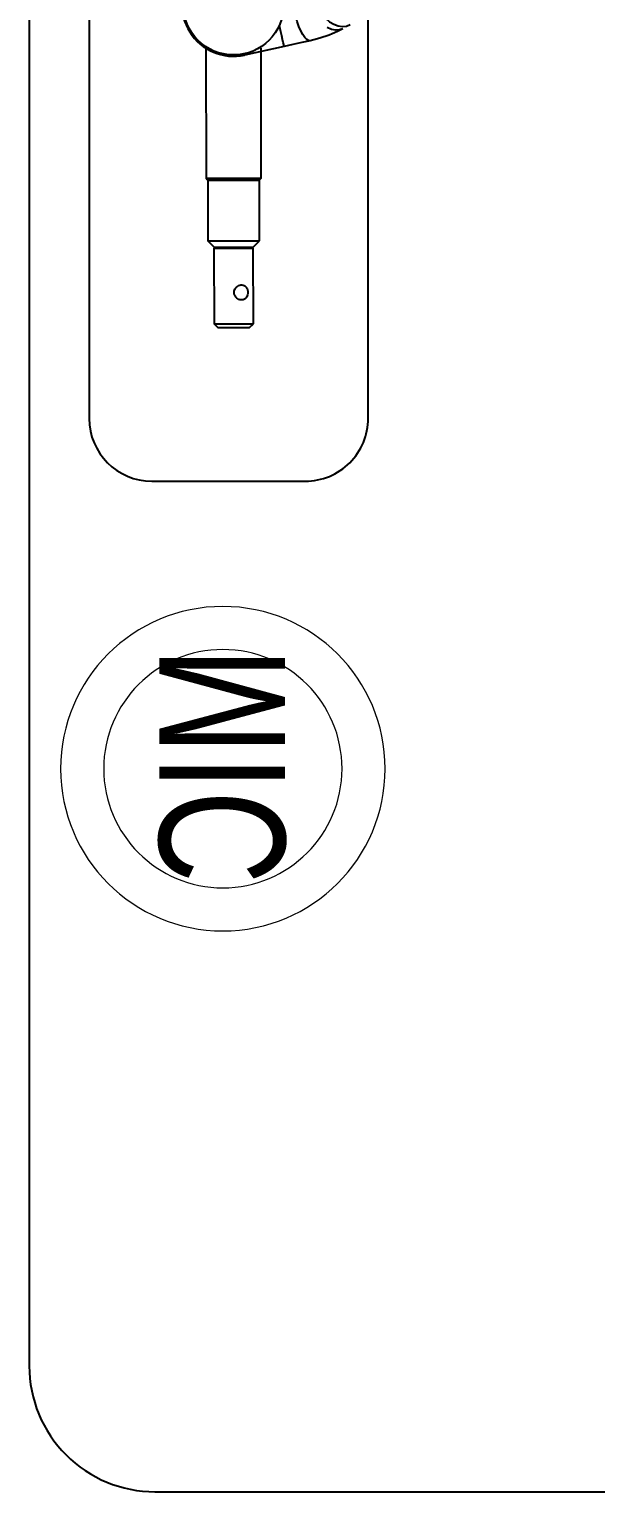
# Model space of a CAD drawing. Header units: feet. Extents: x 9216052 to 9238619, y -7067889 to -7056358.
# Drawn here: x 9235264 to 9235489, y -7057565 to -7056983 of the extents above; entities that cross this region are included whole.
import ezdxf

# ---------------------------------------------------------------- set-up
doc = ezdxf.new("R2010")
doc.units = ezdxf.units.FT
doc.header["$LTSCALE"] = 33
doc.header["$MEASUREMENT"] = 0
for name, color, linetype, lineweight in [('LENS-FURNITURE', 13, 'Continuous', 9), ('LK-EQPMT', 3, 'Continuous', 18), ('LN-ELEVATION-1', 81, 'Continuous', 25)]:
    doc.layers.add(name, color=color, linetype=linetype, lineweight=lineweight)
doc.layers.add('PDF_Geometry', color=7, linetype='Continuous')
doc.styles.get("Standard").update_dxf_attribs({"font": 'GILC____.TTF'})

# ---------------------------------------------------------------- blocks, each defined once
blk = doc.blocks.new('PHOROPTER')
at = {"layer": 'LN-ELEVATION-1', "lineweight": 25}
blk.add_lwpolyline([(566.9349693848634, -34.02664670208469), (235.9349696977952, -34.01213702559471, 0.4142135623730951), (210.9338738246588, -59.01104110479355), (210.9311998411576, -120.0110410419293, 0.4142135623730951), (235.9301039092096, -145.0121369194239), (566.9301036037722, -145.0266465982422, 0.4142135623730951), (591.9311994769523, -120.027742520906), (591.9338734678023, -59.02774257911368, 0.4142135623730951)], format="xyb", close=True, dxfattribs=at)
for points in [[(411.8757148871955, -44.06772967474535), (412.3706780191567, -45.44716254808007), (412.4556741278211, -46.98259860137476), (412.1382750679331, -48.61953959427776), (411.428176681773, -50.29356429958714)], [(411.8757148871955, -44.06772967474535), (412.9460758492641, -46.1692329463549), (413.9438105920853, -48.40756354108453), (414.419431793649, -49.58276455942542), (414.8666366210963, -50.79239080334081), (415.295113747852, -52.03864043205975), (415.693691478722, -53.30361276073381), (416.3308754088648, -55.61721271509306), (416.6657483011077, -57.04663370596246), (416.6062382975651, -57.72419763309881), (416.1592774396122, -58.4605809855275), (415.3330953574331, -59.24231797968968), (414.162127983087, -60.03130245720967), (412.6823204722311, -60.80517235258593), (410.9452559266062, -61.53997061215339), (409.0122986675996, -62.21408572280779), (406.931280465942, -62.79754986893386)], [(416.6657483011077, -57.04663370596246), (417.4032180256035, -60.45375306671484), (418.1675326364636, -63.94386459747328), (418.9325872183833, -67.47514024516568), (422.3723914156725, -83.23456920683383), (422.189126286219, -83.27407646598294), (421.8817018720144, -83.34118746034802)], [(418.9325872183833, -67.47514024516568), (418.7553075576722, -67.51091197459027), (418.2309552808581, -67.63022290961817), (417.3640407587226, -67.8136478923261), (416.193437112757, -68.07016892870888), (414.743082403467, -68.38483733683825), (413.0758057618804, -68.75171539094299), (411.2215527302176, -69.1521541532129), (410.4608369980994, -69.31917566573247)], [(419.6580742044898, -98.55474808206782), (471.3415622794125, -98.5286440518685), (471.8460281089938, -98.02688827412204), (471.8428130349201, -98.0114463348873), (471.839364770014, -97.7478484963067), (471.842271307396, -97.12837930349635), (471.8406433732305, -96.19394752150401), (471.8395982092769, -94.95319988252594), (471.8365165546129, -93.47111750254408), (471.8379017924016, -91.77860357100144), (471.8393313897832, -89.94746039016172), (471.8401066056976, -88.0358786941506), (471.8394553718679, -86.10203002719209), (471.8312323954013, -84.22455920791255), (471.8369742549548, -82.46022561145946), (471.8353670869546, -80.86178190587088), (471.8308182749023, -79.49606277653947), (471.8328925661335, -78.40937281819059), (471.8276100376678, -77.62721165129915), (471.8350588014874, -77.1840661498718), (471.8311820059605, -77.08818376297131), (471.329393615626, -76.5836745747365), (419.650920278771, -76.61839829618111)], [(471.3415622794125, -98.5286440518685), (471.3448327411024, -98.40545951621606), (471.3422484157199, -97.94507353985682), (471.3405651360807, -97.14926811819895), (471.3394170193057, -96.04713428393003), (471.3384162247239, -94.66775738028808), (471.3386635702626, -93.0625060321763), (471.3411830399707, -91.28272856539115), (471.3383589760923, -89.38479112740607), (471.3380919226038, -87.42185626132414), (471.3360251986014, -85.46574364556), (471.3382158560269, -83.5764260147698), (471.3352888500375, -81.81710250442848), (471.3351520289724, -80.24093734798952), (471.3319710720388, -78.89746985631062), (471.3286940694378, -77.83125882735474), (471.3298563399876, -77.07998541044068), (471.3283033074403, -76.67094969609752), (471.329393615626, -76.5836745747365)], [(472.3342352985928, -77.75355839310214), (471.8311136755218, -77.75218313699588)], [(496.339741520962, -97.84065915411341), (496.3415411262831, -97.83383701974527), (496.3399400821945, -97.5634296038188), (496.3442145031002, -96.96621182281523), (496.3408418562321, -96.03861665120348), (496.3412121328581, -94.82013307511806), (496.3395569256099, -93.36031765909863), (496.3405103968979, -91.69687749911101), (496.3416107414814, -89.89483499759808), (496.3351800962408, -88.01053999783468), (496.3391777113137, -86.11440217448398), (496.3373849169875, -84.2678151181899), (496.3377278960833, -82.52394802449273), (496.3339442076685, -80.96141469664869), (496.3308181859611, -79.61796156736091), (496.3310855293237, -78.53809180436654), (496.3290254011807, -77.77137451525778), (496.3328785976918, -77.34187423205003), (496.3307977031507, -77.23916886700317)], [(499.3333931815866, -80.21300010988487), (498.8302678753679, -80.21162388660014)], [(529.3448767868393, -95.34641173621642), (529.3383807180506, -95.3155105910264), (529.3393476350757, -94.9801085316576), (529.3379455901741, -94.29383071279152), (529.3388746952696, -93.2944012819789), (529.338213700248, -92.02456743596122), (529.3419500539603, -90.5442835954018), (529.3389749742637, -88.92358848592266), (529.3403089827916, -87.23106103995815), (529.3362916772312, -85.55901253595948), (529.3379508242066, -83.97602429008111), (529.3323121638095, -82.55893944483252), (529.3305059642589, -81.37636623857543), (529.3335634979012, -80.47965484438464), (529.3306503662895, -79.90972869610414), (529.3351099234131, -79.69929522462189)], [(471.8410341361596, -97.35425665462392), (472.3441557669139, -97.35563190979884)], [(498.8391641687194, -94.86613332247362), (499.3422894581745, -94.86750954482704)]]:
    blk.add_lwpolyline(points, dxfattribs=at)
for points in [[(496.3307977031507, -77.23916886700317), (472.3338238130382, -77.25726107414812), (472.3308826430293, -77.35134480940178), (472.3320514761433, -77.7894668332301), (472.3341116056835, -78.55618412606418), (472.335643909784, -79.62923164153472), (472.3320031635521, -80.97089975094423), (472.3339396409283, -82.54024266218767), (472.3353962925321, -84.27728762431072), (472.3353821077908, -86.1306949960999), (472.3382061828451, -88.0286323246546), (472.3378151775396, -89.91112770047037), (472.3367660652439, -91.71318372292446), (472.3375610054063, -93.36978824110699), (472.3374238616377, -94.83642783015966), (472.3456675830821, -96.04988673189655), (472.3422258879582, -96.97568433173001), (472.3429661771806, -97.58152181422341), (472.3464144423196, -97.84511965280399), (472.3428151944244, -97.85876391083002), (496.339741520962, -97.84065915411341), (498.8382077830902, -95.34017912065612), (498.8385919466671, -95.31109291967005), (498.8395003023613, -94.97567541431637), (498.8380982774834, -94.28939748788252), (498.83723139824, -93.29679126292466), (498.8365593994093, -92.02695452375335), (498.8385034407547, -90.55349485063925), (498.8355283843411, -88.93279962195083), (498.8350554480275, -87.24709238111973), (498.8360638317244, -85.58366658678278), (498.8359270106593, -84.00750143127514), (498.8371026822423, -82.59221427282318), (498.8352965101658, -81.40964095620438), (498.8297436858116, -80.51795519702137), (498.8336376113874, -79.94982468755916), (498.8294832218961, -79.74441566178575), (498.831282845378, -79.73759353207423)], [(529.3351099234131, -79.69929522462189), (499.3329890097084, -79.71670471923427), (499.3353437771147, -79.92893587751314), (499.3314425476419, -80.49706444470213), (499.3352066759542, -81.3955753543414), (499.3370092291443, -82.57814758410677), (499.335826209659, -83.99343292834236), (499.3341707279031, -85.57642213860527), (499.3381843815149, -87.24846957484257), (499.3368503925449, -88.94099700963122), (499.3398254338243, -90.56169224018232), (499.3360890661423, -92.04197608632963), (499.3435754225648, -93.31361039681359), (499.3426426690128, -94.3130387482233), (499.344041027507, -94.99931570654736), (499.3431290259175, -95.33473225636408), (499.3427521816045, -95.36382037913425), (529.3448767868393, -95.34641173621642), (530.8410792841169, -93.85120233288033), (530.8389984363748, -93.74849684583025), (530.837836893188, -93.31037686811759), (530.8393760369216, -92.53001520363613), (530.8378437647187, -91.45696757128462), (530.8375559436681, -90.15804462600501), (530.8341011078153, -88.70505134575068), (530.8350065298436, -87.18023947160688), (530.8373274364567, -85.67769155232236), (530.8331591388268, -84.28288525762036), (530.8366969217604, -83.07983108144253), (530.8319015008453, -82.12996990839021), (530.8315380531421, -81.49504429800434), (530.8335435785411, -81.2109944340773), (530.8371428601966, -81.19735006289557)], [(516.8329264346103, -81.8666949192993), (517.3083954960166, -81.88996320450678), (517.7813111968862, -81.97823009826242), (518.2175176510646, -82.12248532706872), (518.6257385997159, -82.31773341400547), (518.9954616137838, -82.57579496828839), (519.3130946372694, -82.8930845069699), (519.5650088516122, -83.26600700756534), (519.7374439059349, -83.69093246525154), (519.8208679756207, -84.12156508443876), (519.8285255561641, -84.59058632748201), (519.751038458111, -85.02255326649176), (519.5981727362667, -85.46382348472252), (519.3874855941684, -85.87524717906489), (519.1035487492626, -86.2600512187928), (518.7531691828334, -86.62003136985005), (518.3299679727351, -86.92431735759601), (517.868368151976, -87.15280193788931), (517.3615406462048, -87.30368389422073), (516.8749445096182, -87.3504493003711), (516.3739993901982, -87.31316366512328), (515.9287435523291, -87.20300567662343), (515.4896403180027, -87.01420492865142), (515.0908492879533, -86.75577232893556), (514.7168140249848, -86.43090118234979), (514.3967269616259, -86.03999536810444), (514.126919342816, -85.59668069100005), (513.9497878434195, -85.1340319579467), (513.8516928352474, -84.64845092361793), (513.8419063535111, -84.21535260556266), (513.9075021382012, -83.77295197499917), (514.0460257210361, -83.38627349538731), (514.2559444947692, -83.03302231756972), (514.5323096445354, -82.70459600584581), (514.8764743727224, -82.42324232216923), (515.2799345256353, -82.19401467731223), (515.7493983366585, -82.01868265122175), (516.2694776499701, -81.90048407996073)]]:
    blk.add_lwpolyline(points, close=True, dxfattribs=at)
blk.add_circle((402.3359084079563, -87.59666879102588), 19.99976903004935, dxfattribs=at)
blk.add_arc((402.3394799311936, -87.59609948983415), 20.50220710695802, 231.653993482421, 12.2826581741168, dxfattribs=at)
blk.add_ellipse((399.706471999787, -47.57885637693106), major_axis=(10.56324899228559, 6.299867377232842), ratio=0.6338252238221767, start_param=4.749103320821657, end_param=6.293298161968293, dxfattribs=at)
blk = doc.blocks.new('MOROTISED TABLE-TRIAL SET 950x600')
at = {"layer": 'PDF_Geometry', "lineweight": 25}
blk.add_lwpolyline([(415.5923622683621, 2.18279e-11), (550.0003704861738, 2.18279e-11, 0.4142524001247118), (599.9958994225599, 50.00260162355697), (599.9958994225599, 899.9973678589085, 0.4142518501714829), (550.0003704861738, 950.0000000000218), (50.00260613718999, 950.0000000000218, 0.4142929195148918), (4.605390131e-07, 899.9973678589085), (4.605390131e-07, 50.00260162355697, 0.414163635492108), (50.00260613718999, 2.18279e-11), (415.5923622683621, 2.18279e-11)], format="xyb", dxfattribs=at)
blk = doc.blocks.new('MIC')
at = {"layer": 'LK-EQPMT', "ltscale": 12}
for radius in [64.54701859105262, 47.40596281792385]:
    blk.add_circle((234.5401449967176, 64.54701859102352), radius, dxfattribs=at)
at = {"layer": 'LK-EQPMT', "ltscale": 12, "insert": (233.2398255821317, 64.46170233917655), "char_height": 50, "attachment_point": 5}
blk.add_mtext_dynamic_manual_height_columns('MIC', width=466.4796511627907, gutter_width=12.5, heights=[0], dxfattribs=at)

msp = doc.modelspace()

# ---------------------------------------------------------------- block references
at = {"rotation": 270}
msp.add_blockref('PHOROPTER', (9235432.736985547, -7056571.169910804), dxfattribs=at)
at = {"xscale": -1, "rotation": 90}
msp.add_blockref('MIC', (9235405.457446976, -7057042.962334346), dxfattribs=at)
at = {"layer": 'LENS-FURNITURE', "rotation": 180}
msp.add_blockref('MOROTISED TABLE-TRIAL SET 950x600', (9235863.891457302, -7056615.205248136), dxfattribs=at)

doc.saveas('drawing.dxf')
